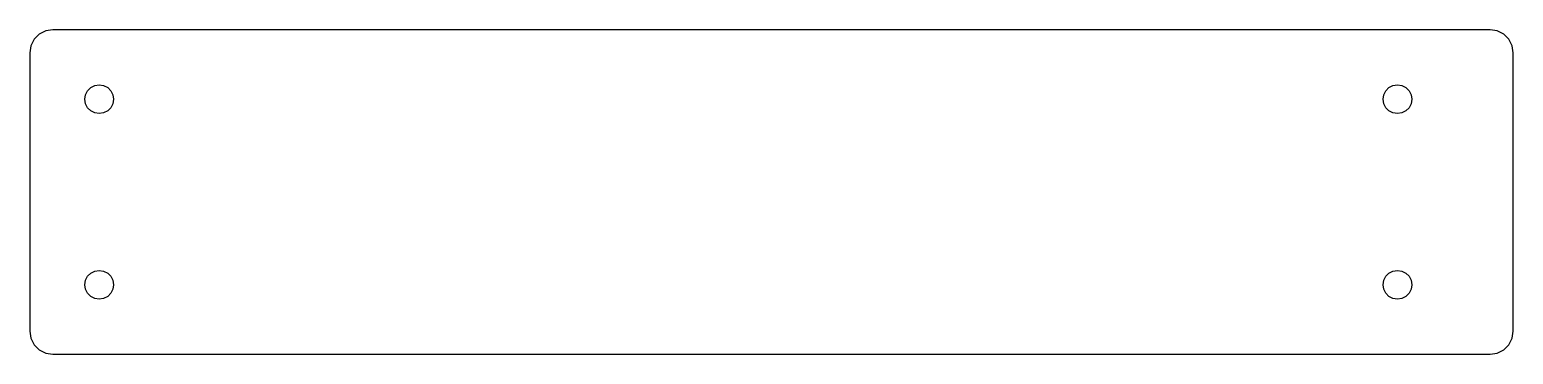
# Model space of a CAD drawing. Header units: metres. Extents: x -28 to 132, y -18 to 18.
import ezdxf

# ---------------------------------------------------------------- set-up
doc = ezdxf.new("R2010")
doc.units = ezdxf.units.M

msp = doc.modelspace()

# ---------------------------------------------------------------- linework, layer by layer
for p, q in [((-27.0225, 16.4695), (-27.3776, 15.7725)), ((-26.4695, 17.0225), (-27.0225, 16.4695)), ((-25.7725, 17.3776), (-26.4695, 17.0225)), ((-25, 17.5), (-25.7725, 17.3776)), ((130, 17.5), (-25, 17.5)), ((130.773, 17.3776), (130, 17.5)), ((131.469, 17.0225), (130.773, 17.3776)), ((132.023, 16.4695), (131.469, 17.0225)), ((132.378, 15.7725), (132.023, 16.4695)), ((-27.3776, 15.7725), (-27.5, 15)), ((-27.5, 15), (-27.5, -15)), ((132.5, 15), (132.378, 15.7725)), ((132.5, -15), (132.5, 15)), ((-21.254, 10.9111), (-20.9111, 11.254)), ((-20.9111, 11.254), (-20.479, 11.4741)), ((-20.479, 11.4741), (-20, 11.55)), ((-20, 11.55), (-19.521, 11.4741)), ((-19.521, 11.4741), (-19.0889, 11.254)), ((-19.0889, 11.254), (-18.746, 10.9111)), ((118.746, 10.9111), (119.089, 11.254)), ((119.089, 11.254), (119.521, 11.4741)), ((119.521, 11.4741), (120, 11.55)), ((120, 11.55), (120.479, 11.4741)), ((120.479, 11.4741), (120.911, 11.254)), ((120.911, 11.254), (121.254, 10.9111)), ((-21.55, 10), (-21.4741, 10.479)), ((-21.4741, 9.52101), (-21.55, 10)), ((-21.4741, 10.479), (-21.254, 10.9111)), ((-18.746, 10.9111), (-18.5258, 10.479)), ((-18.5258, 10.479), (-18.45, 10)), ((-18.45, 10), (-18.5258, 9.52101)), ((118.45, 10), (118.526, 10.479)), ((118.526, 9.52101), (118.45, 10)), ((118.526, 10.479), (118.746, 10.9111)), ((121.254, 10.9111), (121.474, 10.479)), ((121.474, 10.479), (121.55, 10)), ((121.55, 10), (121.474, 9.52101)), ((-21.254, 9.08893), (-21.4741, 9.52101)), ((-20.9111, 8.74602), (-21.254, 9.08893)), ((-20.479, 8.52585), (-20.9111, 8.74602)), ((-20, 8.45), (-20.479, 8.52585)), ((-19.521, 8.52585), (-20, 8.45)), ((-19.0889, 8.74602), (-19.521, 8.52585)), ((-18.746, 9.08893), (-19.0889, 8.74602)), ((-18.5258, 9.52101), (-18.746, 9.08893)), ((118.746, 9.08893), (118.526, 9.52101)), ((119.089, 8.74602), (118.746, 9.08893)), ((119.521, 8.52585), (119.089, 8.74602)), ((120, 8.45), (119.521, 8.52585)), ((120.479, 8.52585), (120, 8.45)), ((120.911, 8.74602), (120.479, 8.52585)), ((121.254, 9.08893), (120.911, 8.74602)), ((121.474, 9.52101), (121.254, 9.08893)), ((-21.55, -10), (-21.4741, -9.52101)), ((-21.4741, -9.52101), (-21.254, -9.08893)), ((-21.254, -9.08893), (-20.9111, -8.74602)), ((-20.9111, -8.74602), (-20.479, -8.52585)), ((-20.479, -8.52585), (-20, -8.45)), ((-20, -8.45), (-19.521, -8.52585)), ((-19.521, -8.52585), (-19.0889, -8.74602)), ((-19.0889, -8.74602), (-18.746, -9.08893)), ((-18.746, -9.08893), (-18.5258, -9.52101)), ((-18.5258, -9.52101), (-18.45, -10)), ((118.45, -10), (118.526, -9.52101)), ((118.526, -9.52101), (118.746, -9.08893)), ((118.746, -9.08893), (119.089, -8.74602)), ((119.089, -8.74602), (119.521, -8.52585)), ((119.521, -8.52585), (120, -8.45)), ((120, -8.45), (120.479, -8.52585)), ((120.479, -8.52585), (120.911, -8.74602)), ((120.911, -8.74602), (121.254, -9.08893)), ((121.254, -9.08893), (121.474, -9.52101)), ((121.474, -9.52101), (121.55, -10)), ((-21.4741, -10.479), (-21.55, -10)), ((-21.254, -10.9111), (-21.4741, -10.479)), ((-20.9111, -11.254), (-21.254, -10.9111)), ((-18.746, -10.9111), (-19.0889, -11.254)), ((-18.5258, -10.479), (-18.746, -10.9111)), ((-18.45, -10), (-18.5258, -10.479)), ((118.526, -10.479), (118.45, -10)), ((118.746, -10.9111), (118.526, -10.479)), ((119.089, -11.254), (118.746, -10.9111)), ((121.254, -10.9111), (120.911, -11.254)), ((121.474, -10.479), (121.254, -10.9111)), ((121.55, -10), (121.474, -10.479)), ((-20.479, -11.4741), (-20.9111, -11.254)), ((-20, -11.55), (-20.479, -11.4741)), ((-19.521, -11.4741), (-20, -11.55)), ((-19.0889, -11.254), (-19.521, -11.4741)), ((119.521, -11.4741), (119.089, -11.254)), ((120, -11.55), (119.521, -11.4741)), ((120.479, -11.4741), (120, -11.55)), ((120.911, -11.254), (120.479, -11.4741)), ((-27.5, -15), (-27.3776, -15.7725)), ((-27.3776, -15.7725), (-27.0225, -16.4695)), ((132.023, -16.4695), (132.378, -15.7725)), ((132.378, -15.7725), (132.5, -15)), ((-27.0225, -16.4695), (-26.4695, -17.0225)), ((-26.4695, -17.0225), (-25.7725, -17.3776)), ((-25.7725, -17.3776), (-25, -17.5)), ((-25, -17.5), (130, -17.5)), ((130, -17.5), (130.773, -17.3776)), ((130.773, -17.3776), (131.469, -17.0225)), ((131.469, -17.0225), (132.023, -16.4695))]:
    msp.add_line(p, q)

doc.saveas('drawing.dxf')
